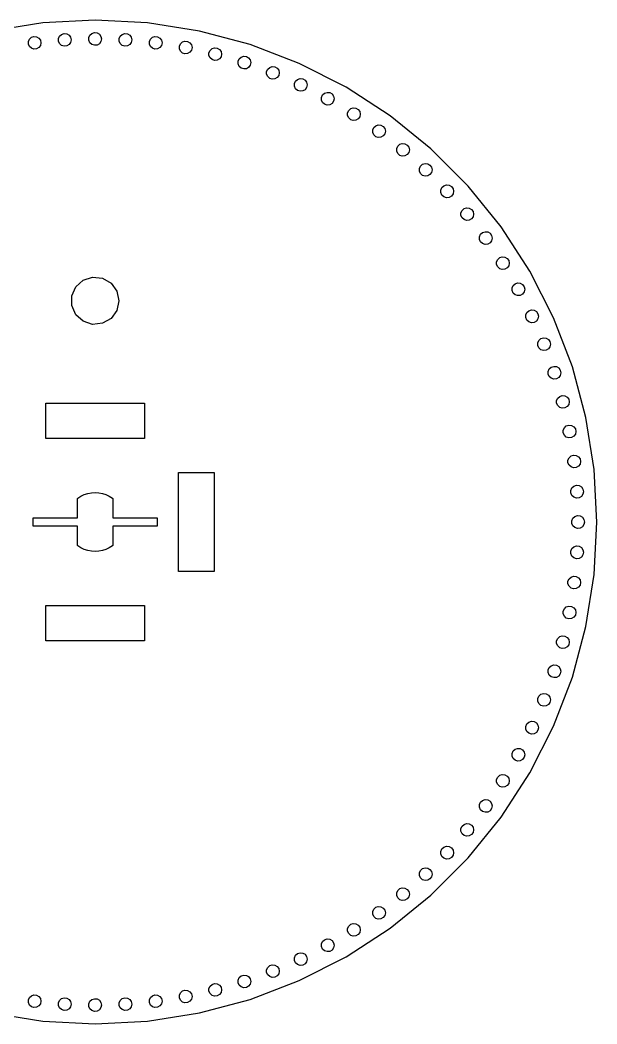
# Model space of a CAD drawing. Extents: x 2.9 to 82.3, y 328.7 to 408.1.
# Drawn here: x 36.7 to 82.3, y 328.7 to 408.1 of the extents above; entities that cross this region are included whole.
import ezdxf

# ---------------------------------------------------------------- set-up
doc = ezdxf.new("R2010")
doc.units = 0

msp = doc.modelspace()

# ---------------------------------------------------------------- linework, layer by layer
at = {"layer": 'Layer 1'}
for p, q in [((42.5972, 408.104), (38.4485, 407.887)), ((46.7459, 407.887), (42.5972, 408.104)), ((38.4485, 407.887), (34.3452, 407.237)), ((50.8492, 407.237), (46.7459, 407.887)), ((54.862, 406.162), (50.8492, 407.237)), ((37.3154, 406.415), (37.4009, 406.607)), ((37.4009, 406.607), (37.5571, 406.748)), ((37.5571, 406.748), (37.757, 406.813)), ((37.757, 406.813), (37.966, 406.791)), ((37.966, 406.791), (38.148, 406.686)), ((38.148, 406.686), (38.2715, 406.516)), ((38.2715, 406.516), (38.3152, 406.31)), ((39.7044, 406.641), (39.7899, 406.833)), ((39.7044, 406.431), (39.7044, 406.641)), ((39.7899, 406.239), (39.7044, 406.431)), ((39.7899, 406.833), (39.9461, 406.974)), ((39.9461, 406.974), (40.1459, 407.039)), ((40.1459, 407.039), (40.355, 407.017)), ((40.355, 407.017), (40.537, 406.912)), ((40.537, 406.912), (40.6605, 406.742)), ((40.6605, 406.742), (40.7042, 406.536)), ((40.7042, 406.536), (40.6605, 406.331)), ((42.1028, 406.717), (42.1883, 406.909)), ((42.1028, 406.506), (42.1028, 406.717)), ((42.1883, 406.314), (42.1028, 406.506)), ((42.1883, 406.909), (42.3445, 407.049)), ((42.3445, 407.049), (42.5443, 407.114)), ((42.5443, 407.114), (42.7534, 407.092)), ((42.7534, 407.092), (42.9354, 406.987)), ((42.9354, 406.987), (43.0589, 406.817)), ((43.0589, 406.817), (43.1026, 406.612)), ((43.1026, 406.612), (43.0589, 406.406)), ((44.5012, 406.641), (44.5867, 406.833)), ((44.5012, 406.431), (44.5012, 406.641)), ((44.5867, 406.239), (44.5012, 406.431)), ((44.5867, 406.833), (44.7429, 406.974)), ((44.7429, 406.974), (44.9427, 407.039)), ((44.9427, 407.039), (45.1518, 407.017)), ((45.1518, 407.017), (45.3338, 406.912)), ((45.3338, 406.912), (45.4573, 406.742)), ((45.4573, 406.742), (45.501, 406.536)), ((45.501, 406.536), (45.4573, 406.331)), ((46.8902, 406.415), (46.9756, 406.607)), ((46.9756, 406.607), (47.1318, 406.748)), ((47.1318, 406.748), (47.3317, 406.813)), ((47.3317, 406.813), (47.5407, 406.791)), ((47.5407, 406.791), (47.7228, 406.686)), ((47.7228, 406.686), (47.8463, 406.516)), ((47.8463, 406.516), (47.89, 406.31)), ((49.5019, 406.373), (49.7018, 406.438)), ((49.7018, 406.438), (49.9108, 406.416)), ((37.3154, 406.205), (37.3154, 406.415)), ((37.4009, 406.013), (37.3154, 406.205)), ((37.5571, 405.873), (37.4009, 406.013)), ((37.757, 405.808), (37.5571, 405.873)), ((37.966, 405.83), (37.757, 405.808)), ((38.148, 405.935), (37.966, 405.83)), ((38.2715, 406.105), (38.148, 405.935)), ((38.3152, 406.31), (38.2715, 406.105)), ((39.9461, 406.098), (39.7899, 406.239)), ((40.1459, 406.034), (39.9461, 406.098)), ((40.355, 406.055), (40.1459, 406.034)), ((40.537, 406.161), (40.355, 406.055)), ((40.6605, 406.331), (40.537, 406.161)), ((42.3445, 406.174), (42.1883, 406.314)), ((42.5443, 406.109), (42.3445, 406.174)), ((42.7534, 406.131), (42.5443, 406.109)), ((42.9354, 406.236), (42.7534, 406.131)), ((43.0589, 406.406), (42.9354, 406.236)), ((44.7429, 406.098), (44.5867, 406.239)), ((44.9427, 406.034), (44.7429, 406.098)), ((45.1518, 406.055), (44.9427, 406.034)), ((45.3338, 406.161), (45.1518, 406.055)), ((45.4573, 406.331), (45.3338, 406.161)), ((46.8902, 406.205), (46.8902, 406.415)), ((46.9756, 406.013), (46.8902, 406.205)), ((47.1318, 405.873), (46.9756, 406.013)), ((47.3317, 405.808), (47.1318, 405.873)), ((47.5407, 405.83), (47.3317, 405.808)), ((47.7228, 405.935), (47.5407, 405.83)), ((47.8463, 406.105), (47.7228, 405.935)), ((47.89, 406.31), (47.8463, 406.105)), ((49.2602, 406.04), (49.3457, 406.232)), ((49.2602, 405.83), (49.2602, 406.04)), ((49.3457, 405.638), (49.2602, 405.83)), ((49.3457, 406.232), (49.5019, 406.373)), ((49.5019, 405.497), (49.3457, 405.638)), ((49.9108, 406.416), (50.0928, 406.311)), ((50.0928, 406.311), (50.2163, 406.141)), ((50.2163, 405.729), (50.0928, 405.559)), ((50.2163, 406.141), (50.26, 405.935)), ((50.26, 405.935), (50.2163, 405.729)), ((51.602, 405.517), (51.6875, 405.709)), ((51.6875, 405.709), (51.8437, 405.849)), ((51.8437, 405.849), (52.0436, 405.914)), ((52.0436, 405.914), (52.2526, 405.892)), ((52.2526, 405.892), (52.4346, 405.787)), ((52.4346, 405.787), (52.5582, 405.617)), ((58.7405, 404.673), (54.862, 406.162)), ((49.7018, 405.432), (49.5019, 405.497)), ((49.9108, 405.454), (49.7018, 405.432)), ((50.0928, 405.559), (49.9108, 405.454)), ((51.602, 405.306), (51.602, 405.517)), ((51.6875, 405.114), (51.602, 405.306)), ((51.8437, 404.974), (51.6875, 405.114)), ((52.0436, 404.909), (51.8437, 404.974)), ((52.2526, 404.931), (52.0436, 404.909)), ((52.4346, 405.036), (52.2526, 404.931)), ((52.5582, 405.206), (52.4346, 405.036)), ((52.5582, 405.617), (52.6019, 405.412)), ((52.6019, 405.412), (52.5582, 405.206)), ((53.9064, 404.847), (53.9919, 405.039)), ((53.9064, 404.637), (53.9064, 404.847)), ((53.9919, 405.039), (54.148, 405.18)), ((54.148, 405.18), (54.3479, 405.245)), ((54.3479, 405.245), (54.5569, 405.223)), ((54.5569, 405.223), (54.739, 405.118)), ((54.739, 405.118), (54.8625, 404.948)), ((54.8625, 404.948), (54.9062, 404.742)), ((53.9919, 404.445), (53.9064, 404.637)), ((54.148, 404.304), (53.9919, 404.445)), ((54.3479, 404.239), (54.148, 404.304)), ((54.5569, 404.261), (54.3479, 404.239)), ((54.739, 404.366), (54.5569, 404.261)), ((54.8625, 404.536), (54.739, 404.366)), ((54.9062, 404.742), (54.8625, 404.536)), ((56.1641, 404.034), (56.2496, 404.226)), ((56.2496, 404.226), (56.4058, 404.367)), ((56.4058, 404.367), (56.6056, 404.432)), ((56.6056, 404.432), (56.8147, 404.41)), ((56.8147, 404.41), (56.9967, 404.305)), ((56.9967, 404.305), (57.1202, 404.135)), ((57.1202, 404.135), (57.1639, 403.929)), ((62.4421, 402.787), (58.7405, 404.673)), ((56.1641, 403.824), (56.1641, 404.034)), ((56.2496, 403.632), (56.1641, 403.824)), ((56.4058, 403.491), (56.2496, 403.632)), ((56.6056, 403.427), (56.4058, 403.491)), ((56.8147, 403.449), (56.6056, 403.427)), ((56.9967, 403.554), (56.8147, 403.449)), ((57.1202, 403.724), (56.9967, 403.554)), ((57.1639, 403.929), (57.1202, 403.724)), ((58.3664, 403.081), (58.4518, 403.273)), ((58.4518, 403.273), (58.608, 403.414)), ((58.608, 403.414), (58.8079, 403.479)), ((58.8079, 403.479), (59.0169, 403.457)), ((59.0169, 403.457), (59.199, 403.352)), ((59.199, 403.352), (59.3225, 403.182)), ((58.3664, 402.871), (58.3664, 403.081)), ((58.4518, 402.679), (58.3664, 402.871)), ((58.608, 402.538), (58.4518, 402.679)), ((58.8079, 402.474), (58.608, 402.538)), ((59.0169, 402.496), (58.8079, 402.474)), ((59.199, 402.601), (59.0169, 402.496)), ((59.3225, 402.771), (59.199, 402.601)), ((59.3225, 403.182), (59.3662, 402.976)), ((59.3662, 402.976), (59.3225, 402.771)), ((65.9263, 400.524), (62.4421, 402.787)), ((60.5044, 401.992), (60.5899, 402.184)), ((60.5044, 401.782), (60.5044, 401.992)), ((60.5899, 401.59), (60.5044, 401.782)), ((60.5899, 402.184), (60.7461, 402.325)), ((60.7461, 402.325), (60.946, 402.389)), ((60.946, 402.389), (61.155, 402.368)), ((61.155, 402.368), (61.337, 402.262)), ((61.337, 402.262), (61.4605, 402.092)), ((61.4605, 401.681), (61.337, 401.511)), ((61.4605, 402.092), (61.5042, 401.887)), ((61.5042, 401.887), (61.4605, 401.681)), ((60.7461, 401.449), (60.5899, 401.59)), ((60.946, 401.384), (60.7461, 401.449)), ((61.155, 401.406), (60.946, 401.384)), ((61.337, 401.511), (61.155, 401.406)), ((62.5699, 400.77), (62.6553, 400.962)), ((62.6553, 400.962), (62.8115, 401.103)), ((62.8115, 401.103), (63.0114, 401.168)), ((63.0114, 401.168), (63.2204, 401.146)), ((63.2204, 401.146), (63.4025, 401.041)), ((63.4025, 401.041), (63.526, 400.871)), ((63.526, 400.871), (63.5697, 400.665)), ((62.5699, 400.56), (62.5699, 400.77)), ((62.6553, 400.368), (62.5699, 400.56)), ((62.8115, 400.228), (62.6553, 400.368)), ((63.0114, 400.163), (62.8115, 400.228)), ((63.2204, 400.185), (63.0114, 400.163)), ((63.4025, 400.29), (63.2204, 400.185)), ((63.526, 400.46), (63.4025, 400.29)), ((63.5697, 400.665), (63.526, 400.46)), ((69.1548, 397.91), (65.9263, 400.524)), ((64.5545, 399.422), (64.64, 399.614)), ((64.5545, 399.211), (64.5545, 399.422)), ((64.64, 399.614), (64.7962, 399.754)), ((64.7962, 399.754), (64.9961, 399.819)), ((64.9961, 399.819), (65.2051, 399.797)), ((65.2051, 399.797), (65.3871, 399.692)), ((65.3871, 399.692), (65.5106, 399.522)), ((65.5106, 399.522), (65.5544, 399.317)), ((65.5544, 399.317), (65.5106, 399.111)), ((64.64, 399.019), (64.5545, 399.211)), ((64.7962, 398.879), (64.64, 399.019)), ((64.9961, 398.814), (64.7962, 398.879)), ((65.2051, 398.836), (64.9961, 398.814)), ((65.3871, 398.941), (65.2051, 398.836)), ((65.5106, 399.111), (65.3871, 398.941)), ((66.4506, 397.951), (66.5361, 398.143)), ((66.4506, 397.741), (66.4506, 397.951)), ((66.5361, 397.549), (66.4506, 397.741)), ((66.5361, 398.143), (66.6923, 398.284)), ((66.6923, 398.284), (66.8921, 398.348)), ((66.8921, 398.348), (67.1012, 398.326)), ((67.1012, 398.326), (67.2832, 398.221)), ((67.2832, 398.221), (67.4067, 398.051)), ((67.4067, 398.051), (67.4504, 397.846)), ((67.4504, 397.846), (67.4067, 397.64)), ((72.0925, 394.972), (69.1548, 397.91)), ((66.6923, 397.408), (66.5361, 397.549)), ((66.8921, 397.343), (66.6923, 397.408)), ((67.1012, 397.365), (66.8921, 397.343)), ((67.2832, 397.47), (67.1012, 397.365)), ((67.4067, 397.64), (67.2832, 397.47)), ((68.2506, 396.364), (68.336, 396.556)), ((68.2506, 396.154), (68.2506, 396.364)), ((68.336, 395.962), (68.2506, 396.154)), ((68.336, 396.556), (68.4922, 396.697)), ((68.4922, 396.697), (68.6921, 396.762)), ((68.6921, 396.762), (68.9011, 396.74)), ((68.9011, 396.74), (69.0832, 396.635)), ((69.0832, 396.635), (69.2067, 396.465)), ((69.2067, 396.465), (69.2504, 396.259)), ((69.2504, 396.259), (69.2067, 396.053)), ((68.4922, 395.821), (68.336, 395.962)), ((68.6921, 395.756), (68.4922, 395.821)), ((68.9011, 395.778), (68.6921, 395.756)), ((69.0832, 395.883), (68.9011, 395.778)), ((69.2067, 396.053), (69.0832, 395.883)), ((69.9473, 394.667), (70.0328, 394.859)), ((69.9473, 394.457), (69.9473, 394.667)), ((70.0328, 394.859), (70.189, 395)), ((70.189, 395), (70.3889, 395.065)), ((70.3889, 395.065), (70.5979, 395.043)), ((70.5979, 395.043), (70.7799, 394.938)), ((70.7799, 394.938), (70.9034, 394.768)), ((70.9034, 394.768), (70.9472, 394.562)), ((70.9472, 394.562), (70.9034, 394.357)), ((74.7069, 391.743), (72.0925, 394.972)), ((70.0328, 394.265), (69.9473, 394.457)), ((70.189, 394.124), (70.0328, 394.265)), ((70.3889, 394.059), (70.189, 394.124)), ((70.5979, 394.081), (70.3889, 394.059)), ((70.7799, 394.187), (70.5979, 394.081)), ((70.9034, 394.357), (70.7799, 394.187)), ((71.5342, 392.867), (71.6197, 393.059)), ((71.6197, 393.059), (71.7759, 393.2)), ((71.7759, 393.2), (71.9758, 393.265)), ((71.9758, 393.265), (72.1848, 393.243)), ((72.1848, 393.243), (72.3668, 393.138)), ((72.3668, 393.138), (72.4903, 392.968)), ((72.4903, 392.968), (72.534, 392.762)), ((71.5342, 392.657), (71.5342, 392.867)), ((71.6197, 392.465), (71.5342, 392.657)), ((71.7759, 392.324), (71.6197, 392.465)), ((71.9758, 392.26), (71.7759, 392.324)), ((72.1848, 392.281), (71.9758, 392.26)), ((72.3668, 392.387), (72.1848, 392.281)), ((72.4903, 392.557), (72.3668, 392.387)), ((72.534, 392.762), (72.4903, 392.557)), ((73.2466, 391.304), (73.4465, 391.369)), ((73.4465, 391.369), (73.6555, 391.347)), ((73.6555, 391.347), (73.8375, 391.242)), ((76.9696, 388.259), (74.7069, 391.743)), ((73.005, 390.971), (73.0904, 391.163)), ((73.005, 390.761), (73.005, 390.971)), ((73.0904, 390.569), (73.005, 390.761)), ((73.0904, 391.163), (73.2466, 391.304)), ((73.2466, 390.428), (73.0904, 390.569)), ((73.8375, 391.242), (73.9611, 391.072)), ((73.9611, 390.66), (73.8376, 390.49)), ((73.9611, 391.072), (74.0048, 390.866)), ((74.0048, 390.866), (73.9611, 390.66)), ((73.4465, 390.363), (73.2466, 390.428)), ((73.6555, 390.385), (73.4465, 390.363)), ((73.8376, 390.49), (73.6555, 390.385)), ((74.3537, 388.987), (74.4392, 389.179)), ((74.3537, 388.776), (74.3537, 388.987)), ((74.4392, 389.179), (74.5954, 389.319)), ((74.5954, 389.319), (74.7953, 389.384)), ((74.7953, 389.384), (75.0043, 389.362)), ((75.0043, 389.362), (75.1863, 389.257)), ((75.1863, 389.257), (75.3099, 389.087)), ((75.3099, 389.087), (75.3535, 388.881)), ((74.4392, 388.584), (74.3537, 388.776)), ((74.5954, 388.444), (74.4392, 388.584)), ((74.7953, 388.379), (74.5954, 388.444)), ((75.0043, 388.401), (74.7953, 388.379)), ((75.1863, 388.506), (75.0043, 388.401)), ((75.3099, 388.676), (75.1863, 388.506)), ((75.3535, 388.881), (75.3099, 388.676)), ((78.8556, 384.558), (76.9696, 388.259)), ((41.0759, 387.02), (41.657, 387.543)), ((41.657, 387.543), (42.4006, 387.784)), ((42.4006, 387.784), (43.1783, 387.703)), ((43.1783, 387.703), (43.8554, 387.312)), ((40.7578, 386.305), (41.0759, 387.02)), ((43.8554, 387.312), (44.315, 386.679)), ((44.315, 386.679), (44.4776, 385.914)), ((75.5752, 386.921), (75.6607, 387.113)), ((75.5752, 386.711), (75.5752, 386.921)), ((75.6607, 386.519), (75.5752, 386.711)), ((75.6607, 387.113), (75.8169, 387.254)), ((75.8169, 387.254), (76.0168, 387.319)), ((76.0168, 387.319), (76.2258, 387.297)), ((76.2258, 387.297), (76.4078, 387.192)), ((76.4078, 387.192), (76.5313, 387.022)), ((76.5313, 386.61), (76.4078, 386.44)), ((76.5313, 387.022), (76.5751, 386.816)), ((76.5751, 386.816), (76.5313, 386.61)), ((40.7578, 385.523), (40.7578, 386.305)), ((44.4776, 385.914), (44.315, 385.149)), ((75.8169, 386.378), (75.6607, 386.519)), ((76.0168, 386.313), (75.8169, 386.378)), ((76.2258, 386.335), (76.0168, 386.313)), ((76.4078, 386.44), (76.2258, 386.335)), ((41.0759, 384.809), (40.7578, 385.523)), ((44.315, 385.149), (43.8554, 384.517)), ((76.7501, 384.975), (76.9063, 385.116)), ((76.9063, 385.116), (77.1062, 385.181)), ((77.1062, 385.181), (77.3152, 385.159)), ((77.3152, 385.159), (77.4972, 385.054)), ((77.4972, 385.054), (77.6208, 384.884)), ((41.657, 384.286), (41.0759, 384.809)), ((42.4006, 384.044), (41.657, 384.286)), ((43.8554, 384.517), (43.1783, 384.126)), ((76.6646, 384.783), (76.7501, 384.975)), ((76.6646, 384.573), (76.6646, 384.783)), ((76.7501, 384.381), (76.6646, 384.573)), ((76.9063, 384.24), (76.7501, 384.381)), ((77.1062, 384.175), (76.9063, 384.24)), ((77.3152, 384.197), (77.1062, 384.175)), ((77.4972, 384.302), (77.3152, 384.197)), ((77.6208, 384.472), (77.4972, 384.302)), ((77.6208, 384.884), (77.6644, 384.678)), ((77.6644, 384.678), (77.6208, 384.472)), ((80.3444, 380.679), (78.8556, 384.558)), ((43.1783, 384.126), (42.4006, 384.044)), ((77.6176, 382.581), (77.7031, 382.773)), ((77.7031, 382.773), (77.8593, 382.913)), ((77.8593, 382.913), (78.0592, 382.978)), ((78.0592, 382.978), (78.2682, 382.956)), ((78.2682, 382.956), (78.4502, 382.851)), ((78.4502, 382.851), (78.5737, 382.681)), ((78.5737, 382.681), (78.6174, 382.476)), ((77.6176, 382.371), (77.6176, 382.581)), ((77.7031, 382.179), (77.6176, 382.371)), ((77.8593, 382.038), (77.7031, 382.179)), ((78.0592, 381.973), (77.8593, 382.038)), ((78.2682, 381.995), (78.0592, 381.973)), ((78.4502, 382.1), (78.2682, 381.995)), ((78.5737, 382.27), (78.4502, 382.1)), ((78.6174, 382.476), (78.5737, 382.27)), ((78.4305, 380.323), (78.516, 380.515)), ((78.4305, 380.113), (78.4305, 380.323)), ((78.516, 380.515), (78.6721, 380.656)), ((78.6721, 380.656), (78.872, 380.721)), ((78.872, 380.721), (79.0811, 380.699)), ((79.0811, 380.699), (79.2631, 380.594)), ((79.2631, 380.594), (79.3866, 380.424)), ((79.3866, 380.424), (79.4303, 380.218)), ((81.4197, 376.666), (80.3444, 380.679)), ((78.516, 379.921), (78.4305, 380.113)), ((78.6721, 379.78), (78.516, 379.921)), ((78.872, 379.715), (78.6721, 379.78)), ((79.0811, 379.737), (78.872, 379.715)), ((79.2631, 379.842), (79.0811, 379.737)), ((79.3866, 380.012), (79.2631, 379.842)), ((79.4303, 380.218), (79.3866, 380.012)), ((79.0999, 378.019), (79.1854, 378.211)), ((79.0999, 377.809), (79.0999, 378.019)), ((79.1854, 378.211), (79.3416, 378.351)), ((79.3416, 378.351), (79.5415, 378.416)), ((79.5415, 378.416), (79.7505, 378.394)), ((79.7505, 378.394), (79.9325, 378.289)), ((79.9325, 378.289), (80.0561, 378.119)), ((80.0561, 378.119), (80.0997, 377.914)), ((80.0997, 377.914), (80.0561, 377.708)), ((38.6897, 375.007), (38.6897, 377.822)), ((38.6897, 377.822), (46.5047, 377.822)), ((46.5047, 377.822), (46.5047, 375.007)), ((79.1854, 377.617), (79.0999, 377.809)), ((79.3416, 377.476), (79.1854, 377.617)), ((79.5415, 377.411), (79.3416, 377.476)), ((79.7505, 377.433), (79.5415, 377.411)), ((79.9325, 377.538), (79.7505, 377.433)), ((80.0561, 377.708), (79.9325, 377.538)), ((82.0696, 372.563), (81.4197, 376.666)), ((79.6234, 375.677), (79.7089, 375.869)), ((79.6234, 375.467), (79.6234, 375.677)), ((79.7089, 375.275), (79.6234, 375.467)), ((79.7089, 375.869), (79.8651, 376.01)), ((79.8651, 376.01), (80.0649, 376.074)), ((80.0649, 376.074), (80.274, 376.052)), ((80.274, 376.052), (80.456, 375.947)), ((80.456, 375.947), (80.5795, 375.777)), ((80.5795, 375.777), (80.6232, 375.572)), ((80.6232, 375.572), (80.5795, 375.366)), ((46.5047, 375.007), (38.6897, 375.007)), ((79.8651, 375.134), (79.7089, 375.275)), ((80.0649, 375.069), (79.8651, 375.134)), ((80.274, 375.091), (80.0649, 375.069)), ((80.456, 375.196), (80.274, 375.091)), ((80.5795, 375.366), (80.456, 375.196)), ((79.9988, 373.307), (80.0843, 373.499)), ((79.9988, 373.097), (79.9988, 373.307)), ((80.0843, 372.905), (79.9988, 373.097)), ((80.0843, 373.499), (80.2404, 373.639)), ((80.2404, 373.639), (80.4403, 373.704)), ((80.4403, 373.704), (80.6494, 373.682)), ((80.6494, 373.682), (80.8314, 373.577)), ((80.8314, 373.577), (80.9549, 373.407)), ((80.9549, 373.407), (80.9986, 373.202)), ((80.9986, 373.202), (80.9549, 372.996)), ((49.1897, 364.507), (49.1897, 372.322)), ((49.1897, 372.322), (52.0047, 372.322)), ((52.0047, 372.322), (52.0047, 364.507)), ((80.2404, 372.764), (80.0843, 372.905)), ((80.4403, 372.699), (80.2404, 372.764)), ((80.6494, 372.721), (80.4403, 372.699)), ((80.8314, 372.826), (80.6494, 372.721)), ((80.9549, 372.996), (80.8314, 372.826)), ((82.287, 368.414), (82.0696, 372.563)), ((42.0183, 370.669), (42.3056, 370.723)), ((42.3056, 370.723), (42.5972, 370.742)), ((42.5972, 370.742), (42.8888, 370.723)), ((42.8888, 370.723), (43.176, 370.669)), ((80.2246, 370.918), (80.3101, 371.11)), ((80.2246, 370.708), (80.2246, 370.918)), ((80.3101, 370.516), (80.2246, 370.708)), ((80.3101, 371.11), (80.4663, 371.251)), ((80.4663, 371.251), (80.6661, 371.315)), ((80.6661, 371.315), (80.8752, 371.293)), ((80.8752, 371.293), (81.0572, 371.188)), ((81.0572, 371.188), (81.1807, 371.018)), ((81.1807, 371.018), (81.2244, 370.813)), ((81.2244, 370.813), (81.1807, 370.607)), ((41.1897, 370.264), (41.2293, 370.297)), ((41.1897, 368.739), (41.1897, 370.264)), ((41.2293, 370.297), (41.476, 370.454)), ((41.476, 370.454), (41.7405, 370.578)), ((41.7405, 370.578), (42.0183, 370.669)), ((43.176, 370.669), (43.4539, 370.578)), ((43.4539, 370.578), (43.7184, 370.454)), ((43.7184, 370.454), (43.9651, 370.297)), ((43.9651, 370.297), (44.0047, 370.264)), ((44.0047, 370.264), (44.0047, 368.739)), ((80.4663, 370.375), (80.3101, 370.516)), ((80.6661, 370.31), (80.4663, 370.375)), ((80.8752, 370.332), (80.6661, 370.31)), ((81.0572, 370.437), (80.8752, 370.332)), ((81.1807, 370.607), (81.0572, 370.437)), ((37.6897, 368.09), (37.6897, 368.739)), ((37.6897, 368.739), (41.1897, 368.739)), ((44.0047, 368.739), (47.5047, 368.739)), ((47.5047, 368.739), (47.5047, 368.09)), ((80.3, 368.519), (80.3855, 368.711)), ((80.3, 368.309), (80.3, 368.519)), ((80.3855, 368.711), (80.5417, 368.852)), ((80.5417, 368.852), (80.7415, 368.917)), ((80.7415, 368.917), (80.9505, 368.895)), ((80.9505, 368.895), (81.1326, 368.79)), ((81.1326, 368.79), (81.2561, 368.62)), ((81.2561, 368.62), (81.2998, 368.414)), ((81.2998, 368.414), (81.2561, 368.209)), ((82.0696, 364.266), (82.287, 368.414)), ((41.1897, 368.09), (37.6897, 368.09)), ((41.1897, 366.564), (41.1897, 368.09)), ((47.5047, 368.09), (44.0047, 368.09)), ((44.0047, 368.09), (44.0047, 366.564)), ((80.3855, 368.117), (80.3, 368.309)), ((80.5417, 367.977), (80.3855, 368.117)), ((80.7415, 367.912), (80.5417, 367.977)), ((80.9505, 367.934), (80.7415, 367.912)), ((81.1326, 368.039), (80.9505, 367.934)), ((81.2561, 368.209), (81.1326, 368.039)), ((41.2293, 366.532), (41.1897, 366.564)), ((41.476, 366.375), (41.2293, 366.532)), ((41.7405, 366.25), (41.476, 366.375)), ((42.0183, 366.16), (41.7405, 366.25)), ((42.3056, 366.105), (42.0183, 366.16)), ((42.5972, 366.087), (42.3056, 366.105)), ((42.8888, 366.105), (42.5972, 366.087)), ((43.176, 366.16), (42.8888, 366.105)), ((43.4539, 366.25), (43.176, 366.16)), ((43.7184, 366.375), (43.4539, 366.25)), ((43.9651, 366.532), (43.7184, 366.375)), ((44.0047, 366.564), (43.9651, 366.532)), ((80.2246, 366.121), (80.3101, 366.313)), ((80.2246, 365.911), (80.2246, 366.121)), ((80.3101, 366.313), (80.4663, 366.454)), ((80.4663, 366.454), (80.6661, 366.519)), ((80.6661, 366.519), (80.8752, 366.497)), ((80.8752, 366.497), (81.0572, 366.392)), ((81.0572, 366.392), (81.1807, 366.222)), ((81.1807, 366.222), (81.2244, 366.016)), ((81.2244, 366.016), (81.1807, 365.81)), ((80.3101, 365.719), (80.2246, 365.911)), ((80.4663, 365.578), (80.3101, 365.719)), ((80.6661, 365.513), (80.4663, 365.578)), ((80.8752, 365.535), (80.6661, 365.513)), ((81.0572, 365.64), (80.8752, 365.535)), ((81.1807, 365.81), (81.0572, 365.64)), ((52.0047, 364.507), (49.1897, 364.507)), ((79.9988, 363.732), (80.0843, 363.924)), ((79.9988, 363.522), (79.9988, 363.732)), ((80.0843, 363.924), (80.2404, 364.065)), ((80.2404, 364.065), (80.4403, 364.13)), ((80.4403, 364.13), (80.6494, 364.108)), ((80.6494, 364.108), (80.8314, 364.003)), ((80.8314, 364.003), (80.9549, 363.833)), ((80.9549, 363.833), (80.9986, 363.627)), ((80.9986, 363.627), (80.9549, 363.421)), ((81.4197, 360.162), (82.0696, 364.266)), ((80.0843, 363.33), (79.9988, 363.522)), ((80.2404, 363.189), (80.0843, 363.33)), ((80.4403, 363.124), (80.2404, 363.189)), ((80.6494, 363.146), (80.4403, 363.124)), ((80.8314, 363.251), (80.6494, 363.146)), ((80.9549, 363.421), (80.8314, 363.251)), ((38.6897, 359.007), (38.6897, 361.822)), ((38.6897, 361.822), (46.5047, 361.822)), ((46.5047, 361.822), (46.5047, 359.007)), ((79.6234, 361.362), (79.7089, 361.554)), ((79.6234, 361.152), (79.6234, 361.362)), ((79.7089, 361.554), (79.8651, 361.695)), ((79.8651, 361.695), (80.0649, 361.76)), ((80.0649, 361.76), (80.274, 361.738)), ((80.274, 361.738), (80.456, 361.633)), ((80.456, 361.633), (80.5795, 361.463)), ((80.5795, 361.463), (80.6232, 361.257)), ((80.6232, 361.257), (80.5795, 361.051)), ((79.7089, 360.96), (79.6234, 361.152)), ((79.8651, 360.819), (79.7089, 360.96)), ((80.0649, 360.754), (79.8651, 360.819)), ((80.274, 360.776), (80.0649, 360.754)), ((80.456, 360.881), (80.274, 360.776)), ((80.5795, 361.051), (80.456, 360.881)), ((80.3444, 356.15), (81.4197, 360.162)), ((46.5047, 359.007), (38.6897, 359.007)), ((79.0999, 359.02), (79.1854, 359.212)), ((79.0999, 358.81), (79.0999, 359.02)), ((79.1854, 358.618), (79.0999, 358.81)), ((79.1854, 359.212), (79.3416, 359.353)), ((79.3416, 359.353), (79.5415, 359.418)), ((79.5415, 359.418), (79.7505, 359.396)), ((79.7505, 359.396), (79.9325, 359.291)), ((79.9325, 359.291), (80.0561, 359.121)), ((80.0561, 359.121), (80.0997, 358.915)), ((80.0997, 358.915), (80.0561, 358.71)), ((79.3416, 358.477), (79.1854, 358.618)), ((79.5415, 358.412), (79.3416, 358.477)), ((79.7505, 358.434), (79.5415, 358.412)), ((79.9325, 358.54), (79.7505, 358.434)), ((80.0561, 358.71), (79.9325, 358.54)), ((78.4305, 356.716), (78.516, 356.908)), ((78.4305, 356.506), (78.4305, 356.716)), ((78.516, 356.314), (78.4305, 356.506)), ((78.516, 356.908), (78.6721, 357.049)), ((78.6721, 357.049), (78.872, 357.113)), ((78.872, 357.113), (79.0811, 357.091)), ((79.0811, 357.091), (79.2631, 356.986)), ((79.2631, 356.986), (79.3866, 356.816)), ((79.3866, 356.816), (79.4303, 356.611)), ((79.4303, 356.611), (79.3866, 356.405)), ((78.6721, 356.173), (78.516, 356.314)), ((78.872, 356.108), (78.6721, 356.173)), ((78.8556, 352.271), (80.3444, 356.15)), ((79.0811, 356.13), (78.872, 356.108)), ((79.2631, 356.235), (79.0811, 356.13)), ((79.3866, 356.405), (79.2631, 356.235)), ((77.8593, 354.791), (78.0592, 354.856)), ((78.0592, 354.856), (78.2682, 354.834)), ((78.2682, 354.834), (78.4502, 354.729)), ((77.6176, 354.458), (77.7031, 354.65)), ((77.6176, 354.248), (77.6176, 354.458)), ((77.7031, 354.056), (77.6176, 354.248)), ((77.7031, 354.65), (77.8593, 354.791)), ((77.8593, 353.915), (77.7031, 354.056)), ((78.4502, 354.729), (78.5737, 354.559)), ((78.5737, 354.147), (78.4502, 353.977)), ((78.5737, 354.559), (78.6174, 354.353)), ((78.6174, 354.353), (78.5737, 354.147)), ((78.0592, 353.85), (77.8593, 353.915)), ((78.2682, 353.872), (78.0592, 353.85)), ((78.4502, 353.977), (78.2682, 353.872)), ((76.6646, 352.256), (76.7501, 352.448)), ((76.7501, 352.448), (76.9063, 352.589)), ((76.9063, 352.589), (77.1062, 352.653)), ((77.1062, 352.653), (77.3152, 352.632)), ((77.3152, 352.632), (77.4972, 352.526)), ((77.4972, 352.526), (77.6208, 352.356)), ((76.6646, 352.046), (76.6646, 352.256)), ((76.7501, 351.854), (76.6646, 352.046)), ((76.9063, 351.713), (76.7501, 351.854)), ((77.1062, 351.648), (76.9063, 351.713)), ((76.9696, 348.569), (78.8556, 352.271)), ((77.3152, 351.67), (77.1062, 351.648)), ((77.4972, 351.775), (77.3152, 351.67)), ((77.6208, 351.945), (77.4972, 351.775)), ((77.6208, 352.356), (77.6644, 352.151)), ((77.6644, 352.151), (77.6208, 351.945)), ((75.5752, 350.118), (75.6607, 350.31)), ((75.5752, 349.908), (75.5752, 350.118)), ((75.6607, 350.31), (75.8169, 350.45)), ((75.8169, 350.45), (76.0168, 350.515)), ((76.0168, 350.515), (76.2258, 350.493)), ((76.2258, 350.493), (76.4078, 350.388)), ((76.4078, 350.388), (76.5313, 350.218)), ((76.5313, 350.218), (76.5751, 350.013)), ((75.6607, 349.716), (75.5752, 349.908)), ((75.8169, 349.575), (75.6607, 349.716)), ((76.0168, 349.51), (75.8169, 349.575)), ((76.2258, 349.532), (76.0168, 349.51)), ((76.4078, 349.637), (76.2258, 349.532)), ((76.5313, 349.807), (76.4078, 349.637)), ((76.5751, 350.013), (76.5313, 349.807)), ((74.7069, 345.085), (76.9696, 348.569)), ((74.3537, 348.052), (74.4392, 348.244)), ((74.3537, 347.842), (74.3537, 348.052)), ((74.4392, 347.65), (74.3537, 347.842)), ((74.4392, 348.244), (74.5954, 348.385)), ((74.5954, 348.385), (74.7953, 348.45)), ((74.7953, 348.45), (75.0043, 348.428)), ((75.0043, 348.428), (75.1863, 348.323)), ((75.1863, 348.323), (75.3099, 348.153)), ((75.3099, 347.742), (75.1863, 347.572)), ((75.3099, 348.153), (75.3535, 347.947)), ((75.3535, 347.947), (75.3099, 347.742)), ((74.5954, 347.51), (74.4392, 347.65)), ((74.7953, 347.445), (74.5954, 347.51)), ((75.0043, 347.467), (74.7953, 347.445)), ((75.1863, 347.572), (75.0043, 347.467)), ((73.005, 346.068), (73.0904, 346.26)), ((73.0904, 346.26), (73.2466, 346.4)), ((73.2466, 346.4), (73.4465, 346.465)), ((73.4465, 346.465), (73.6555, 346.443)), ((73.6555, 346.443), (73.8376, 346.338)), ((73.8376, 346.338), (73.9611, 346.168)), ((73.9611, 346.168), (74.0048, 345.963)), ((73.005, 345.858), (73.005, 346.068)), ((73.0904, 345.666), (73.005, 345.858)), ((73.2466, 345.525), (73.0904, 345.666)), ((73.4465, 345.46), (73.2466, 345.525)), ((73.6555, 345.482), (73.4465, 345.46)), ((73.8375, 345.587), (73.6555, 345.482)), ((73.9611, 345.757), (73.8375, 345.587)), ((74.0048, 345.963), (73.9611, 345.757)), ((71.7759, 344.504), (71.9758, 344.569)), ((71.9758, 344.569), (72.1848, 344.547)), ((72.0925, 341.857), (74.7069, 345.085)), ((72.1848, 344.547), (72.3668, 344.442)), ((71.5342, 344.172), (71.6197, 344.364)), ((71.5342, 343.961), (71.5342, 344.172)), ((71.6197, 343.769), (71.5342, 343.961)), ((71.6197, 344.364), (71.7759, 344.504)), ((71.7759, 343.629), (71.6197, 343.769)), ((72.3668, 344.442), (72.4903, 344.272)), ((72.4903, 343.861), (72.3668, 343.691)), ((72.4903, 344.272), (72.534, 344.067)), ((72.534, 344.067), (72.4903, 343.861)), ((71.9758, 343.564), (71.7759, 343.629)), ((72.1848, 343.586), (71.9758, 343.564)), ((72.3668, 343.691), (72.1848, 343.586)), ((69.9473, 342.372), (70.0328, 342.564)), ((69.9473, 342.162), (69.9473, 342.372)), ((70.0328, 341.97), (69.9473, 342.162)), ((70.0328, 342.564), (70.189, 342.704)), ((70.189, 342.704), (70.3889, 342.769)), ((70.3889, 342.769), (70.5979, 342.747)), ((70.5979, 342.747), (70.7799, 342.642)), ((70.7799, 342.642), (70.9034, 342.472)), ((70.9034, 342.472), (70.9472, 342.267)), ((70.9472, 342.267), (70.9034, 342.061)), ((69.1548, 338.919), (72.0925, 341.857)), ((70.189, 341.829), (70.0328, 341.97)), ((70.3889, 341.764), (70.189, 341.829)), ((70.5979, 341.786), (70.3889, 341.764)), ((70.7799, 341.891), (70.5979, 341.786)), ((70.9034, 342.061), (70.7799, 341.891)), ((68.2506, 340.675), (68.336, 340.867)), ((68.2506, 340.465), (68.2506, 340.675)), ((68.336, 340.867), (68.4922, 341.008)), ((68.4922, 341.008), (68.6921, 341.072)), ((68.6921, 341.072), (68.9011, 341.051)), ((68.9011, 341.051), (69.0832, 340.945)), ((69.0832, 340.945), (69.2067, 340.775)), ((69.2067, 340.775), (69.2504, 340.57)), ((69.2504, 340.57), (69.2067, 340.364)), ((68.336, 340.273), (68.2506, 340.465)), ((68.4922, 340.132), (68.336, 340.273)), ((68.6921, 340.067), (68.4922, 340.132)), ((68.9011, 340.089), (68.6921, 340.067)), ((69.0832, 340.194), (68.9011, 340.089)), ((69.2067, 340.364), (69.0832, 340.194)), ((66.4506, 339.088), (66.5361, 339.28)), ((66.4506, 338.878), (66.4506, 339.088)), ((66.5361, 339.28), (66.6923, 339.421)), ((66.6923, 339.421), (66.8921, 339.486)), ((66.8921, 339.486), (67.1012, 339.464)), ((67.1012, 339.464), (67.2832, 339.359)), ((67.2832, 339.359), (67.4067, 339.189)), ((67.4067, 339.189), (67.4504, 338.983)), ((67.4504, 338.983), (67.4067, 338.777)), ((65.9263, 336.305), (69.1548, 338.919)), ((66.5361, 338.686), (66.4506, 338.878)), ((66.6923, 338.545), (66.5361, 338.686)), ((66.8921, 338.48), (66.6923, 338.545)), ((67.1012, 338.502), (66.8921, 338.48)), ((67.2832, 338.607), (67.1012, 338.502)), ((67.4067, 338.777), (67.2832, 338.607)), ((64.5545, 337.617), (64.64, 337.809)), ((64.5545, 337.407), (64.5545, 337.617)), ((64.64, 337.215), (64.5545, 337.407)), ((64.64, 337.809), (64.7962, 337.95)), ((64.7962, 337.95), (64.9961, 338.015)), ((64.9961, 338.015), (65.2051, 337.993)), ((65.2051, 337.993), (65.3871, 337.888)), ((65.3871, 337.888), (65.5106, 337.718)), ((65.5106, 337.718), (65.5544, 337.512)), ((65.5544, 337.512), (65.5106, 337.307)), ((62.6553, 336.461), (62.8115, 336.601)), ((62.8115, 336.601), (63.0114, 336.666)), ((63.0114, 336.666), (63.2204, 336.644)), ((63.2204, 336.644), (63.4025, 336.539)), ((64.7962, 337.074), (64.64, 337.215)), ((64.9961, 337.01), (64.7962, 337.074)), ((65.2051, 337.032), (64.9961, 337.01)), ((65.3871, 337.137), (65.2051, 337.032)), ((65.5106, 337.307), (65.3871, 337.137)), ((62.4421, 334.042), (65.9263, 336.305)), ((62.5699, 336.269), (62.6553, 336.461)), ((62.5699, 336.058), (62.5699, 336.269)), ((62.6553, 335.866), (62.5699, 336.058)), ((62.8115, 335.726), (62.6553, 335.866)), ((63.4025, 335.788), (63.2204, 335.683)), ((63.4025, 336.539), (63.526, 336.369)), ((63.526, 335.958), (63.4025, 335.788)), ((63.526, 336.369), (63.5697, 336.163)), ((63.5697, 336.163), (63.526, 335.958)), ((60.5044, 335.047), (60.5899, 335.239)), ((60.5044, 334.837), (60.5044, 335.047)), ((60.5899, 335.239), (60.7461, 335.38)), ((60.7461, 335.38), (60.946, 335.445)), ((60.946, 335.445), (61.155, 335.423)), ((61.155, 335.423), (61.337, 335.318)), ((61.337, 335.318), (61.4605, 335.148)), ((61.4605, 335.148), (61.5042, 334.942)), ((63.0114, 335.661), (62.8115, 335.726)), ((63.2204, 335.683), (63.0114, 335.661)), ((58.4518, 334.15), (58.608, 334.29)), ((58.608, 334.29), (58.8079, 334.355)), ((58.8079, 334.355), (59.0169, 334.333)), ((59.0169, 334.333), (59.199, 334.228)), ((59.199, 334.228), (59.3225, 334.058)), ((60.5899, 334.645), (60.5044, 334.837)), ((60.7461, 334.504), (60.5899, 334.645)), ((60.946, 334.439), (60.7461, 334.504)), ((61.155, 334.461), (60.946, 334.439)), ((61.337, 334.566), (61.155, 334.461)), ((61.4605, 334.736), (61.337, 334.566)), ((61.5042, 334.942), (61.4605, 334.736)), ((56.4058, 333.337), (56.6056, 333.402)), ((56.6056, 333.402), (56.8147, 333.38)), ((58.3664, 333.958), (58.4518, 334.15)), ((58.3664, 333.747), (58.3664, 333.958)), ((58.4518, 333.555), (58.3664, 333.747)), ((58.608, 333.415), (58.4518, 333.555)), ((58.8079, 333.35), (58.608, 333.415)), ((58.7405, 332.156), (62.4421, 334.042)), ((59.199, 333.477), (59.0169, 333.372)), ((59.3225, 333.647), (59.199, 333.477)), ((59.3225, 334.058), (59.3662, 333.853)), ((59.3662, 333.853), (59.3225, 333.647)), ((56.1641, 333.005), (56.2496, 333.197)), ((56.1641, 332.794), (56.1641, 333.005)), ((56.2496, 332.602), (56.1641, 332.794)), ((56.2496, 333.197), (56.4058, 333.337)), ((56.4058, 332.462), (56.2496, 332.602)), ((56.8147, 333.38), (56.9967, 333.275)), ((56.9967, 333.275), (57.1202, 333.105)), ((57.1202, 332.694), (56.9967, 332.524)), ((57.1202, 333.105), (57.1639, 332.9)), ((57.1639, 332.9), (57.1202, 332.694)), ((59.0169, 333.372), (58.8079, 333.35)), ((51.6875, 331.714), (51.8437, 331.855)), ((51.8437, 331.855), (52.0436, 331.92)), ((52.0436, 331.92), (52.2526, 331.898)), ((52.2526, 331.898), (52.4346, 331.793)), ((53.9064, 332.192), (53.9919, 332.384)), ((53.9064, 331.982), (53.9064, 332.192)), ((53.9919, 331.79), (53.9064, 331.982)), ((53.9919, 332.384), (54.148, 332.524)), ((54.148, 332.524), (54.3479, 332.589)), ((54.3479, 332.589), (54.5569, 332.567)), ((54.5569, 332.567), (54.739, 332.462)), ((54.739, 332.462), (54.8625, 332.292)), ((54.8625, 331.881), (54.739, 331.711)), ((54.862, 330.667), (58.7405, 332.156)), ((54.8625, 332.292), (54.9062, 332.087)), ((54.9062, 332.087), (54.8625, 331.881)), ((56.6056, 332.397), (56.4058, 332.462)), ((56.8147, 332.419), (56.6056, 332.397)), ((56.9967, 332.524), (56.8147, 332.419)), ((37.5571, 330.956), (37.757, 331.021)), ((37.757, 331.021), (37.966, 330.999)), ((47.1318, 330.956), (47.3317, 331.021)), ((47.3317, 331.021), (47.5407, 330.999)), ((49.2602, 330.999), (49.3457, 331.191)), ((49.3457, 331.191), (49.5019, 331.331)), ((49.5019, 331.331), (49.7018, 331.396)), ((49.7018, 331.396), (49.9108, 331.374)), ((49.9108, 331.374), (50.0928, 331.269)), ((50.0928, 331.269), (50.2163, 331.099)), ((50.2163, 331.099), (50.26, 330.894)), ((51.602, 331.522), (51.6875, 331.714)), ((51.602, 331.312), (51.602, 331.522)), ((51.6875, 331.12), (51.602, 331.312)), ((51.8437, 330.98), (51.6875, 331.12)), ((52.4346, 331.042), (52.2526, 330.937)), ((52.4346, 331.793), (52.5582, 331.623)), ((52.5582, 331.212), (52.4346, 331.042)), ((52.5582, 331.623), (52.6019, 331.417)), ((52.6019, 331.417), (52.5582, 331.212)), ((54.148, 331.649), (53.9919, 331.79)), ((54.3479, 331.584), (54.148, 331.649)), ((54.5569, 331.606), (54.3479, 331.584)), ((54.739, 331.711), (54.5569, 331.606)), ((37.3154, 330.623), (37.4009, 330.815)), ((37.3154, 330.413), (37.3154, 330.623)), ((37.4009, 330.221), (37.3154, 330.413)), ((37.4009, 330.815), (37.5571, 330.956)), ((37.5571, 330.081), (37.4009, 330.221)), ((37.966, 330.999), (38.148, 330.894)), ((38.148, 330.894), (38.2715, 330.724)), ((38.2715, 330.313), (38.148, 330.143)), ((38.2715, 330.724), (38.3152, 330.518)), ((38.3152, 330.518), (38.2715, 330.313)), ((39.7044, 330.398), (39.7899, 330.59)), ((39.7044, 330.187), (39.7044, 330.398)), ((39.7899, 330.59), (39.9461, 330.73)), ((39.9461, 330.73), (40.1459, 330.795)), ((40.1459, 330.795), (40.355, 330.773)), ((40.355, 330.773), (40.537, 330.668)), ((40.537, 330.668), (40.6605, 330.498)), ((40.6605, 330.498), (40.7042, 330.293)), ((40.7042, 330.293), (40.6605, 330.087)), ((42.1028, 330.322), (42.1883, 330.514)), ((42.1028, 330.112), (42.1028, 330.322)), ((42.1883, 330.514), (42.3445, 330.655)), ((42.3445, 330.655), (42.5443, 330.72)), ((42.5443, 330.72), (42.7534, 330.698)), ((42.7534, 330.698), (42.9354, 330.593)), ((42.9354, 330.593), (43.0589, 330.423)), ((43.0589, 330.423), (43.1026, 330.217)), ((43.1026, 330.217), (43.0589, 330.012)), ((44.5012, 330.398), (44.5867, 330.59)), ((44.5012, 330.187), (44.5012, 330.398)), ((44.5867, 330.59), (44.7429, 330.73)), ((44.7429, 330.73), (44.9427, 330.795)), ((44.9427, 330.795), (45.1518, 330.773)), ((45.1518, 330.773), (45.3338, 330.668)), ((45.3338, 330.668), (45.4573, 330.498)), ((45.4573, 330.498), (45.501, 330.293)), ((45.501, 330.293), (45.4573, 330.087)), ((46.8902, 330.623), (46.9756, 330.815)), ((46.8902, 330.413), (46.8902, 330.623)), ((46.9756, 330.221), (46.8902, 330.413)), ((46.9756, 330.815), (47.1318, 330.956)), ((47.1318, 330.081), (46.9756, 330.221)), ((47.5407, 330.999), (47.7228, 330.894)), ((47.7228, 330.894), (47.8463, 330.724)), ((47.8463, 330.313), (47.7228, 330.143)), ((47.8463, 330.724), (47.89, 330.518)), ((47.89, 330.518), (47.8463, 330.313)), ((49.2602, 330.789), (49.2602, 330.999)), ((49.3457, 330.597), (49.2602, 330.789)), ((49.5019, 330.456), (49.3457, 330.597)), ((49.7018, 330.391), (49.5019, 330.456)), ((49.9108, 330.413), (49.7018, 330.391)), ((50.0928, 330.518), (49.9108, 330.413)), ((50.2163, 330.688), (50.0928, 330.518)), ((50.26, 330.894), (50.2163, 330.688)), ((50.8492, 329.592), (54.862, 330.667)), ((52.0436, 330.915), (51.8437, 330.98)), ((52.2526, 330.937), (52.0436, 330.915)), ((34.3452, 329.592), (38.4485, 328.942)), ((37.757, 330.016), (37.5571, 330.081)), ((37.966, 330.038), (37.757, 330.016)), ((38.148, 330.143), (37.966, 330.038)), ((39.7899, 329.995), (39.7044, 330.187)), ((39.9461, 329.855), (39.7899, 329.995)), ((40.1459, 329.79), (39.9461, 329.855)), ((40.355, 329.812), (40.1459, 329.79)), ((40.537, 329.917), (40.355, 329.812)), ((40.6605, 330.087), (40.537, 329.917)), ((42.1883, 329.92), (42.1028, 330.112)), ((42.3445, 329.779), (42.1883, 329.92)), ((42.5443, 329.715), (42.3445, 329.779)), ((42.7534, 329.736), (42.5443, 329.715)), ((42.9354, 329.842), (42.7534, 329.736)), ((43.0589, 330.012), (42.9354, 329.842)), ((44.5867, 329.995), (44.5012, 330.187)), ((44.7429, 329.855), (44.5867, 329.995)), ((44.9427, 329.79), (44.7429, 329.855)), ((45.1518, 329.812), (44.9427, 329.79)), ((45.3338, 329.917), (45.1518, 329.812)), ((45.4573, 330.087), (45.3338, 329.917)), ((46.7459, 328.942), (50.8492, 329.592)), ((47.3317, 330.016), (47.1318, 330.081)), ((47.5407, 330.038), (47.3317, 330.016)), ((47.7228, 330.143), (47.5407, 330.038)), ((38.4485, 328.942), (42.5972, 328.725)), ((42.5972, 328.725), (46.7459, 328.942))]:
    msp.add_line(p, q, dxfattribs=at)

doc.saveas('drawing.dxf')
